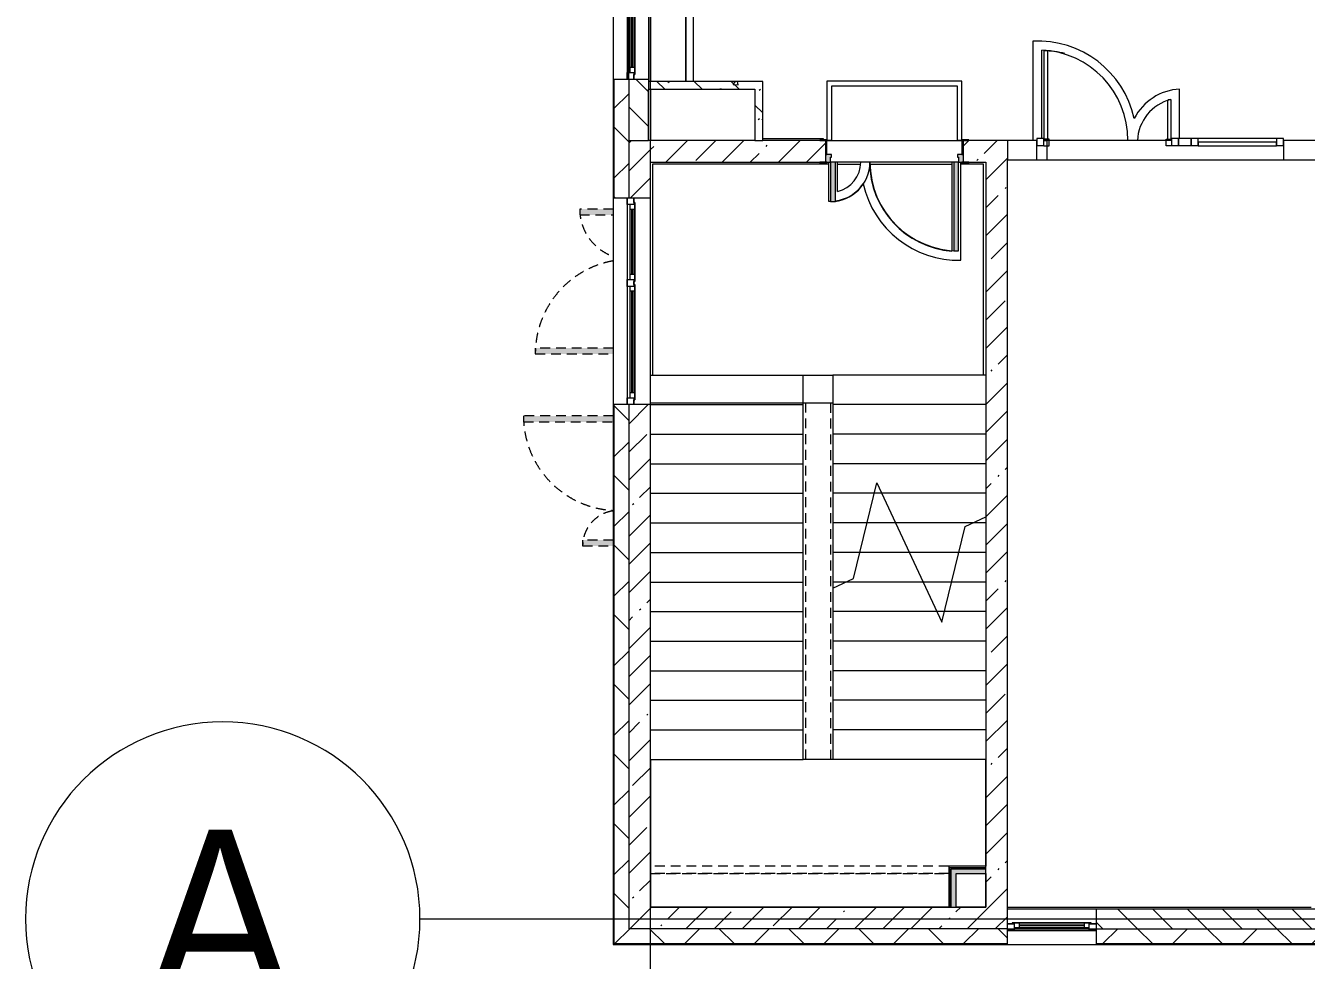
# Model space of a CAD drawing. Header units: millimetres. Extents: x 81566 to 292854, y -8553 to 29000.
# Drawn here: x 159616 to 172606, y -420 to 9067 of the extents above; entities that cross this region are included whole.
import ezdxf

# ---------------------------------------------------------------- set-up
doc = ezdxf.new("R2010")
doc.units = ezdxf.units.MM
doc.linetypes.add('200_ШТРИХ__ш1_п0_6_', pattern=[160, 100, -60])
doc.linetypes.add('Осевая', pattern=[3175, 635, -476.25, 1587.5, -476.25])
for name, color, linetype, lineweight, true_color in [('A-DETL-GENF-4', 7, 'Continuous', 5, 0xaaaaaa), ('A-DOOR-4', 7, 'Continuous', 5, 0xaaaaaa), ('A-DOOR-5', 7, 'Continuous', 5, 0xe2e2e2), ('A-DOOR-FRAM-4', 7, 'Continuous', 5, 0xe2e2e2), ('A-DOOR-FRAM-5', 7, 'Continuous', 5, 0xaaaaaa), ('A-FLOR-1', 7, 'Continuous', 5, 0xaaaaaa), ('I-WALL-2', 7, 'Continuous', 9, 0xe7e7e7), ('I-WALL-5', 7, 'Continuous', 5, 0x787878)]:
    doc.layers.add(name, color=color, linetype=linetype, lineweight=lineweight, true_color=true_color)
for name, color, linetype, lineweight in [('A-DETL-MBND-1', 7, '200_ШТРИХ__ш1_п0_6_', 9), ('A-GLAZ-3', 7, 'Continuous', 5), ('A-GLAZ-CURT-2', 7, 'Continuous', 5), ('A-GLAZ-CWMG-2', 7, 'Continuous', 5), ('A-WALL', 7, 'Continuous', 9), ('A-WALL-4', 7, 'Continuous', 5), ('I-WALL-4', 7, 'Continuous', 5), ('S-STRS-2', 7, 'Continuous', 5), ('S-STRS-MBND-1', 7, 'Continuous', 5), ('Оси', 7, 'Continuous', 9), ('Оси-1', 7, 'Continuous', 20), ('Оси-2', 7, 'Осевая', 9)]:
    doc.layers.add(name, color=color, linetype=linetype, lineweight=lineweight)
doc.styles.add('Arial_1', font='arial.ttf', dxfattribs={"width": 0.9, "height": 1750})
pattern_1 = [(45, (165843.6, 0), (-353.5534, 353.5534), []), (135, (165843.6, 0), (-353.5534, -353.5534), [])]
pattern_2 = [(135, (165843.58, 0), (-176.7767, -176.7767), [])]
pattern_3 = [(45, (165843.6, 0), (-285.123, 285.123), []), (45, (166128.7, 0), (-285.123, 285.123), [504.031, -100.806, 16.764, -84.042])]
pattern_4 = [(135, (165843.6, 0), (-377.17, -377.17), [533.4, -88.9, 17.78, -88.9]), (135, (165843.6, 376.94), (-377.17, -377.17), []), (50, (165843.6, 0), (637.645, -55.787), [66.675, -733.425]), (355, (165843.6, 0), (-123.35, 668.7), [53.34, -586.74]), (100.451, (165896.7, -4.65), (514.3, 612.91), [56.665, -623.315]), (46.184, (165843.6, 177.8), (948.78, -147.15), [100.01, -1100.14]), (96.636, (165922.65, 165.5), (830.91, 866), [85, -934.97]), (351.184, (165843.6, 177.8), (830.92, 865.99), [80.01, -880.11]), (21, (165932.5, 133.35), (530.65, -357.928), [66.675, -733.425]), (326, (165932.5, 133.35), (216.31, 644.66), [53.34, -586.74]), (71.451, (165976.7, 103.5), (746.96, 286.724), [56.665, -623.315]), (37.5, (165843.58, 0), (10.8105, 295.9426), [16.764, -562.864, 16.764, -578.866, -588.962]), (37.5, (165843.58, 0), (10.8105, 295.9426), [-1175.258, 16.764, -572.198]), (7.5, (165843.58, 0), (233.869, 350.632), [16.764, -322.834, 16.764, -549.529, -224.472]), (7.5, (165843.58, 0), (233.869, 350.632), [-905.89, 16.764, -207.708]), (327.5, (165645.34, 0), (474.568, -20.051), [16.764, -205.486, 16.764, -676.656, -920.115]), (327.5, (165645.34, 0), (474.568, -20.051), [-915.67, 16.764, -903.35]), (317.5, (165556.44, 0), (518.452, 88.993), [16.764, -272.16, 16.764, -443.738, -653.415]), (317.5, (165556.44, 0), (518.452, 88.993), [-749.427, 16.764, -636.65])]

# ---------------------------------------------------------------- blocks, each defined once
blk = doc.blocks.new('120_Окно_СКБ_1Ст - 120_Окно_СКБ_1Ст 900х2500_h_-22445987-2_2_3_птичка')
at = {"layer": 'A-GLAZ-3'}
for p, q in [((-450, -127), (-450, -57)), ((-450, -57), (-380, -57)), ((450, -57), (-450, -57)), ((-380, -127), (-450, -127)), ((-450, -127), (-400, -127)), ((-380, -127), (-400, -127)), ((-400, -127), (-400, -137)), ((-380, -57), (-380, -127)), ((380, -87), (-380, -87)), ((-380, -87), (-380, -127)), ((-330, -137), (-330, -87)), ((-330, -107), (330, -107)), ((330, -117), (-330, -117)), ((330, -137), (330, -87)), ((380, -127), (380, -57)), ((380, -57), (450, -57)), ((380, -127), (380, -87)), ((450, -127), (380, -127)), ((400, -127), (380, -127)), ((400, -127), (450, -127)), ((400, -137), (400, -127)), ((450, -57), (450, -127)), ((-400, -137), (400, -137)), ((400, -137), (-400, -137))]:
    blk.add_line(p, q, dxfattribs=at)
blk = doc.blocks.new('110_Дверь_СКБ_2Ст - Д-1 Лестничная клетка EIS60-24280000-2_2_3_птичка')
at = {"layer": 'A-DOOR-5'}
for points in [[(-638, 1010), (-638, 110), (-588, 110), (-588, 1010)], [(612, 510), (612, 110), (662, 110), (662, 510)], [(698, 30), (698, -110), (712, -110), (712, 30)]]:
    blk.add_hatch(color=256, dxfattribs=at).paths.add_polyline_path(points)
h = blk.add_hatch(color=256, dxfattribs=at)
h.paths.add_polyline_path([(-660, 110), (-688, 110), (-688, 30), (-628, 30), (-628, 60), (-638, 60), (-638, 110)])
h.paths.add_polyline_path([(712, 110), (662, 110), (662, 60), (652, 60), (652, 30), (712, 30), (712, 110)])
at = {"layer": 'A-DOOR-FRAM-4'}
for points in [[(-742, 118), (-742, 110), (-672, 110), (-672, 118), (-712, 118)], [(-672, 30), (-688, 30), (-688, -110), (-672, -110), (-672, -98)], [(768, 118), (698, 115), (698, 110), (768, 110)], [(-712, -110), (-742, -115), (-740, -118), (-672, -114), (-672, -110), (-688, -110)], [(768, -110), (698, -114), (698, -118), (768, -118)]]:
    blk.add_hatch(color=256, dxfattribs=at).paths.add_polyline_path(points)
at = {"layer": 'A-DOOR-4'}
for p, q in [((-638, 1010), (-638, 110)), ((-588, 1010), (-638, 1010)), ((-588, 110), (-588, 1010)), ((662, 510), (612, 510)), ((612, 510), (612, 110)), ((662, 110), (662, 510)), ((-638, 110), (-588, 110)), ((612, 110), (662, 110))]:
    blk.add_line(p, q, dxfattribs=at)
for centre, radius, start, end in [((-638, 110), 900, 0, 90), ((662, 110), 400, 90, 180)]:
    blk.add_arc(centre, radius, start, end, dxfattribs=at)
at = {"layer": 'A-DOOR-FRAM-5'}
for p, q in [((-672, 118), (-742, 118)), ((-742, 118), (-742, 110)), ((-742, 110), (-672, 110)), ((-638, 110), (-688, 110)), ((-688, 110), (-688, 30)), ((-688, 30), (-628, 30)), ((-672, 30), (-688, 30)), ((-688, 30), (-688, -110)), ((-672, 110), (-672, 118)), ((-672, -110), (-672, 30)), ((-638, 60), (-638, 110)), ((-628, 60), (-638, 60)), ((-628, 30), (-628, 60)), ((662, 60), (652, 60)), ((652, 60), (652, 30)), ((652, 30), (712, 30)), ((662, 110), (662, 60)), ((712, 110), (662, 110)), ((768, 118), (698, 118)), ((698, 118), (698, 110)), ((698, 110), (768, 110)), ((712, 30), (698, 30)), ((698, 30), (698, -110)), ((712, 30), (712, 110)), ((712, -110), (712, 30)), ((768, 110), (768, 118)), ((-672, -110), (-742, -110)), ((-742, -110), (-742, -118)), ((-742, -118), (-672, -118)), ((-688, -110), (-672, -110)), ((-672, -118), (-672, -110)), ((698, -110), (712, -110)), ((768, -110), (698, -110)), ((698, -110), (698, -118)), ((698, -118), (768, -118)), ((768, -118), (768, -110))]:
    blk.add_line(p, q, dxfattribs=at)
blk = doc.blocks.new('120_Окно_СКБ_2Ст - 120_Окно_СКБ_2Ст 2100х2500 _мал створка справа_-22445857-2_2_3_птичка')
at = {"layer": 'A-GLAZ-3'}
for p, q in [((-1050, -127), (-1050, -57)), ((-1050, -57), (-980, -57)), ((1050, -57), (-1050, -57)), ((-980, -127), (-1050, -127)), ((-1050, -127), (-1000, -127)), ((-980, -127), (-1000, -127)), ((-1000, -127), (-1000, -137)), ((-980, -57), (-980, -127)), ((150, -87), (-980, -87)), ((-980, -87), (-980, -127)), ((-930, -137), (-930, -87)), ((-930, -107), (100, -107)), ((100, -117), (-930, -117)), ((100, -137), (100, -87)), ((150, -127), (150, -57)), ((150, -57), (220, -57)), ((150, -127), (150, -87)), ((220, -127), (150, -127)), ((170, -127), (150, -127)), ((170, -127), (200, -127)), ((170, -137), (170, -127)), ((220, -127), (200, -127)), ((200, -127), (200, -137)), ((220, -57), (220, -127)), ((980, -87), (220, -87)), ((220, -87), (220, -127)), ((270, -137), (270, -87)), ((270, -107), (930, -107)), ((930, -117), (270, -117)), ((930, -137), (930, -87)), ((980, -127), (980, -57)), ((980, -57), (1050, -57)), ((980, -127), (980, -87)), ((1050, -127), (980, -127)), ((1000, -127), (980, -127)), ((1000, -127), (1050, -127)), ((1000, -137), (1000, -127)), ((1050, -57), (1050, -127)), ((-1000, -137), (170, -137)), ((170, -137), (-1000, -137)), ((200, -137), (1000, -137)), ((1000, -137), (200, -137))]:
    blk.add_line(p, q, dxfattribs=at)
blk = doc.blocks.new('120_Окно_СКБ_2Ст - 120_Окно_СКБ_2Ст 2100х2400 _мал створка справа_-22446225-2_2_3_птичка')
at = {"layer": 'A-GLAZ-3'}
for p, q in [((-1050, -127), (-1050, -57)), ((-1050, -57), (-980, -57)), ((1050, -57), (-1050, -57)), ((-980, -127), (-1050, -127)), ((-1050, -127), (-1000, -127)), ((-980, -127), (-1000, -127)), ((-1000, -127), (-1000, -137)), ((-980, -57), (-980, -127)), ((150, -87), (-980, -87)), ((-980, -87), (-980, -127)), ((-930, -137), (-930, -87)), ((-930, -107), (100, -107)), ((100, -117), (-930, -117)), ((100, -137), (100, -87)), ((150, -127), (150, -57)), ((150, -57), (220, -57)), ((150, -127), (150, -87)), ((220, -127), (150, -127)), ((170, -127), (150, -127)), ((170, -127), (200, -127)), ((170, -137), (170, -127)), ((220, -127), (200, -127)), ((200, -127), (200, -137)), ((220, -57), (220, -127)), ((980, -87), (220, -87)), ((220, -87), (220, -127)), ((270, -137), (270, -87)), ((270, -107), (930, -107)), ((930, -117), (270, -117)), ((930, -137), (930, -87)), ((980, -127), (980, -57)), ((980, -57), (1050, -57)), ((980, -127), (980, -87)), ((1050, -127), (980, -127)), ((1000, -127), (980, -127)), ((1000, -127), (1050, -127)), ((1000, -137), (1000, -127)), ((1050, -57), (1050, -127)), ((-1000, -137), (170, -137)), ((170, -137), (-1000, -137)), ((200, -137), (1000, -137)), ((1000, -137), (200, -137))]:
    blk.add_line(p, q, dxfattribs=at)
blk = doc.blocks.new('110_Дверь_СКБ_2Ст_Наружная - ДН-1_л__ Двухстворчатая 1350 х3200 _ЛК_ в свету с верхним остеклением 2-22796854-2_2_3_птичка')
at = {"layer": 'A-DETL-MBND-1'}
for points in [[(-716, 79), (-656, 79), (-656, 869), (-716, 869)], [(695, 79), (755, 79), (755, 419), (695, 419), (695, 338)]]:
    blk.add_hatch(color=256, dxfattribs=at).paths.add_polyline_path(points)
for p, q in [((-716, 869), (-716, 79)), ((-656, 869), (-716, 869)), ((-656, 79), (-656, 869)), ((755, 419), (695, 419)), ((695, 419), (695, 79)), ((755, 79), (755, 419))]:
    blk.add_line(p, q, dxfattribs=at)
for centre, radius, start, end in [((-716, -91), 960, 10.263, 90), ((755, -91), 510, 90, 160.4016)]:
    blk.add_arc(centre, radius, start, end, dxfattribs=at)
blk = doc.blocks.new('110_Дверь_СКБ_2Ст_Наружная - ДН-3_л__ Двухстворчатая 1200 х3200 из подвала EI30-23666533-2_2_3_птичка')
at = {"layer": 'A-DETL-MBND-1'}
for points in [[(619, 79), (680, 79), (680, 989), (619, 989)], [(-640, 79), (-580, 79), (-580, 389), (-640, 389)]]:
    blk.add_hatch(color=256, dxfattribs=at).paths.add_polyline_path(points)
for p, q in [((680, 989), (619, 989)), ((619, 989), (619, 79)), ((680, 79), (680, 989)), ((-640, 389), (-640, 79)), ((-580, 389), (-640, 389)), ((-580, 79), (-580, 389))]:
    blk.add_line(p, q, dxfattribs=at)
for centre, radius, start, end in [((680, 29), 960, 90, 176.9815), ((-640, 29), 360, 8.166, 90)]:
    blk.add_arc(centre, radius, start, end, dxfattribs=at)
blk = doc.blocks.new('Прямоугольный импост - 50 x 70 мм-31700031-2_2_3_птичка')
at = {"layer": 'A-GLAZ-CWMG-2'}
for p, q in [((-70, 35), (0, 35)), ((-70, -35), (-70, 35)), ((0, 35), (0, -35)), ((0, -35), (-70, -35))]:
    blk.add_line(p, q, dxfattribs=at)
blk = doc.blocks.new('Дверь_Витражная_остекление_ - ДВН_ДАО_Главный вход_1200 в свету-31742133-2_2_3_птичка')
at = {"layer": 'A-DETL-GENF-4'}
for p, q in [((-607, 925), (-647, 925)), ((-647, 925), (-647, 35)), ((-607, 30), (-607, 925)), ((607, 421), (607, 30)), ((640, 430), (633, 430)), ((-647, 30), (-607, 30)), ((-592, 30), (-647, 30)), ((-592, -40), (-592, 30)), ((592, -40), (592, 30)), ((592, 30), (640, 30)), ((607, 30), (640, 30)), ((-647, -40), (-592, -40)), ((647, -40), (592, -40))]:
    blk.add_line(p, q, dxfattribs=at)
at = {"layer": 'A-DOOR-4'}
blk.add_line((-647, 925), (-647, 35), dxfattribs=at)
for centre, radius, start, end in [((-647, 30), 895, 76.1866, 90), ((647, 30), 400, 91.06, 94.8979)]:
    blk.add_arc(centre, radius, start, end, dxfattribs=at)
blk = doc.blocks.new('Системная панель - Стемалит - 40мм-32257327-2_2_3_птичка')
at = {"layer": 'A-GLAZ-CURT-2'}
for p, q in [((65, 35), (-65, 35)), ((-65, 35), (-65, -35)), ((65, -35), (65, 35)), ((-65, -35), (65, -35))]:
    blk.add_line(p, q, dxfattribs=at)
blk = doc.blocks.new('Прямоугольный импост - 50 x 70 мм-31687886-2_2_3_птичка')
at = {"layer": 'A-GLAZ-CWMG-2'}
for p, q in [((-35, 35), (35, 35)), ((-35, -35), (-35, 35)), ((35, 35), (35, -35)), ((35, -35), (-35, -35))]:
    blk.add_line(p, q, dxfattribs=at)
blk = doc.blocks.new('Прямоугольный импост - 50 x 70 мм-31701779-2_2_3_птичка')
at = {"layer": 'A-GLAZ-CWMG-2'}
for p, q in [((0, 35), (-70, 35)), ((-70, 35), (-70, -35)), ((0, -35), (0, 35)), ((-70, -35), (0, -35))]:
    blk.add_line(p, q, dxfattribs=at)
blk = doc.blocks.new('Системная панель - Стекло - 40мм-32257331-2_2_3_птичка')
at = {"layer": 'A-GLAZ-CURT-2'}
for p, q in [((397.5, 0), (-397.5, 0)), ((-397.5, 0), (-397.5, -40)), ((397.5, -40), (397.5, 0)), ((-397.5, -40), (397.5, -40))]:
    blk.add_line(p, q, dxfattribs=at)
blk = doc.blocks.new('Прямоугольный импост - 50 x 70 мм-31702100-2_2_3_птичка')
at = {"layer": 'A-GLAZ-CWMG-2'}
for p, q in [((-35, 35), (35, 35)), ((-35, -35), (-35, 35)), ((35, 35), (35, -35)), ((35, -35), (-35, -35))]:
    blk.add_line(p, q, dxfattribs=at)
blk = doc.blocks.new('Прямоугольный импост - 50 x 70 мм-31720914-2_2_3_птичка')
at = {"layer": 'A-GLAZ-CWMG-2'}
blk.add_line((6460, 7920), (5665, 7920), dxfattribs=at)
blk = doc.blocks.new('Зашивка приборов отопления15 - Зашивка приборов отопления-33281080-2_2_3_птичка')
at = {"layer": 'A-DETL-MBND-1'}
for p, q in [((3135, 535), (110, 535)), ((3135, 460), (110, 460)), ((110, 460), (3135, 460))]:
    blk.add_line(p, q, dxfattribs=at)
blk = doc.blocks.new('Зашивка приборов отопления42 - Зашивка приборов отопления-33374801-2_2_3_птичка')
at = {"layer": 'A-WALL-4'}
for p, q in [((37472, 23439), (35372, 23439)), ((37472, 23079), (37472, 23439)), ((35372, 23079), (37472, 23079)), ((37472, 23079), (35372, 23079)), ((35372, 23004), (37472, 23004)), ((37472, 23004), (37472, 23079))]:
    blk.add_line(p, q, dxfattribs=at)
blk = doc.blocks.new('Ось сетки - D8-29747960-2_2_3_птичка')
at = {"layer": 'Оси-1'}
for start, end in [(360, 180), (180, 360)]:
    blk.add_arc((0, 0), 4, start, end, dxfattribs=at)

msp = doc.modelspace()

# ---------------------------------------------------------------- hatches: boundary and pattern name
at = {"layer": 'A-WALL-4'}
h = msp.add_hatch(dxfattribs=at)
h.set_pattern_fill('FP_101', color=256, style=0, pattern_type=2)
h.set_pattern_definition(pattern_1)
h.paths.add_polyline_path([(165733.6, -100), (165733.6, 5220), (165583.6, 5220), (165583.6, -100)])
h.paths.add_polyline_path([(165733.6, 7320), (165733.6, 8520), (165583.6, 8520), (165583.6, 7320), (165715.6, 7320)])
h.paths.add_polyline_path([(165733.6, 10620), (165733.6, 11520), (165583.6, 11520), (165583.6, 10620), (165715.6, 10620)])
h.paths.add_polyline_path([(165733.6, 13120), (165733.6, 15350), (165583.6, 15350), (165583.6, 13120), (165712.1, 13120)])
h = msp.add_hatch(dxfattribs=at)
h.set_pattern_fill('FP_100', color=256, style=0, pattern_type=2)
h.set_pattern_definition(pattern_2)
h.paths.add_polyline_path([(165772.3, 7900), (165933.6, 7900), (165933.6, 8520), (165733.6, 8520), (165733.6, 7900)])
h.paths.add_polyline_path([(165733.6, 10620), (165933.6, 10620), (165933.6, 10900), (165733.6, 10900)])
h.paths.add_polyline_path([(165933.6, 11400), (165927.8, 11520), (165733.6, 11520), (165733.6, 11400), (165790.7, 11400)])
h.paths.add_polyline_path([(165933.6, 13120), (165933.6, 14700), (165733.6, 14700), (165733.6, 13120), (165846.1, 13120)])
h = msp.add_hatch(dxfattribs=at)
h.set_pattern_fill('FP_100', color=256, style=0, pattern_type=2)
h.set_pattern_definition(pattern_2)
h.paths.add_polyline_path([(178003.6, -100), (178003.6, 100), (177503.6, 100), (177503.6, -100)])
h.paths.add_polyline_path([(170473.6, -100), (174403.6, -100), (174403.6, 100), (170473.6, 100), (170473.6, -49.6)])
h = msp.add_hatch(dxfattribs=at)
h.set_pattern_fill('FP_101', color=256, style=0, pattern_type=2)
h.set_pattern_definition(pattern_1)
h.paths.add_polyline_path([(241431.6, -250), (241543.6, -250), (241543.6, -100), (237403.6, -100), (237403.6, -250), (241323.6, -250)])
h.paths.add_polyline_path([(236503.6, -250), (236503.6, -100), (232903.6, -100), (232903.6, -250), (235506.5, -250)])
h.paths.add_polyline_path([(227302.5, -250), (227903.6, -250), (227903.6, -100), (226753.6, -100), (226753.6, -250)])
h.paths.add_polyline_path([(224653.6, -250), (224653.6, -100), (223903.6, -100), (223903.6, -250), (224567.8, -250)])
h.paths.add_polyline_path([(231003.6, -250), (232003.6, -250), (232003.6, -100), (231003.6, -100), (231003.6, -236)])
h.paths.add_polyline_path([(223003.6, -250), (223003.6, -100), (222253.6, -100), (222253.6, -250), (222744.7, -250)])
h.paths.add_polyline_path([(214653.6, -250), (214653.6, -100), (213253.6, -100), (213253.6, -250), (214540.7, -250)])
h.paths.add_polyline_path([(217753.6, -250), (219153.6, -250), (219153.6, -100), (217753.6, -100), (217753.6, -208.4)])
h.paths.add_polyline_path([(211153.6, -250), (211153.6, -100), (210779.9, -100), (210779.9, -250)])
h.paths.add_polyline_path([(209879.9, -250), (209879.9, -100), (208503.6, -100), (208503.6, -250), (209071.3, -250)])
h.paths.add_polyline_path([(205403.6, -250), (205403.6, -100), (203833.6, -100), (203833.6, -250), (204513.5, -250)])
h.paths.add_polyline_path([(201733.6, -250), (201733.6, -100), (200613.6, -100), (200613.6, -250), (201323.1, -250)])
h.paths.add_polyline_path([(199713.6, -250), (199713.6, -100), (198853.6, -100), (198853.6, -250), (199044.2, -250)])
h.paths.add_polyline_path([(196753.6, -250), (196753.6, -100), (195053.3, -100), (195053.3, -250), (196309.5, -250)])
h.paths.add_polyline_path([(187453.6, -250), (188553.6, -250), (188553.6, -100), (187453.6, -100), (187453.6, -145.3)])
h.paths.add_polyline_path([(192253.3, -250), (192253.3, -100), (190653.6, -100), (190653.6, -250), (192207.5, -250)])
h.paths.add_polyline_path([(182180.4, -250), (183103.6, -250), (183103.6, -100), (181953.6, -100), (181953.6, -250)])
h.paths.add_polyline_path([(184003.6, -250), (184653.6, -250), (184653.6, -100), (184003.6, -100), (184003.6, -138.1)])
h.paths.add_polyline_path([(165733.6, -250), (169573.6, -250), (169573.6, -100), (165583.6, -100), (165583.6, -250)])
h.paths.add_polyline_path([(170473.6, -250), (174403.6, -250), (174403.6, -100), (170473.6, -100), (170473.6, -109.9)])
h.paths.add_polyline_path([(178853.6, -250), (178853.6, -100), (177503.6, -100), (177503.6, -250), (178078.4, -250)])
at = {"layer": 'I-WALL-2'}
for points in [[(169053.6, 460), (169353.6, 460), (169352.8, 510), (169003.6, 510), (169003.6, 460)], [(169053.6, 120), (169053.6, 460), (169003.6, 458.7), (169003.6, 120)]]:
    msp.add_hatch(color=256, dxfattribs=at).paths.add_polyline_path(points)
at = {"layer": 'I-WALL-4'}
h = msp.add_hatch(dxfattribs=at)
h.set_pattern_fill('FP_97', color=256, style=0, pattern_type=2)
h.set_pattern_definition(pattern_3)
h.paths.add_polyline_path([(165953.6, 120), (165953.6, 5220), (165733.6, 5220), (165733.6, -100)])
h.paths.add_polyline_path([(165953.6, -100), (165953.6, 120), (165733.6, -100)])
h.paths.add_polyline_path([(165933.6, 7320), (165953.6, 7320), (165953.6, 7900), (165733.6, 7900), (165733.6, 7320), (165785.6, 7320)])
h = msp.add_hatch(dxfattribs=at)
h.set_pattern_fill('FP_97', color=256, style=0, pattern_type=2)
h.set_pattern_definition(pattern_3)
h.paths.add_polyline_path([(167728.6, 7680), (167728.6, 7900), (165953.6, 7900), (165953.6, 7680), (167673.6, 7680)])
h.paths.add_polyline_path([(169128.6, 7680), (169353.6, 7680), (169353.6, 7900), (169128.6, 7895.8), (169128.6, 7680.2)])
h = msp.add_hatch(dxfattribs=at)
h.set_pattern_fill('FP_97', color=256, style=0, pattern_type=2)
h.set_pattern_definition(pattern_3)
h.paths.add_polyline_path([(169573.6, -100), (169573.6, 7900), (169353.6, 7897.2), (169354.3, -100), (169418.6, -100)])
h = msp.add_hatch(dxfattribs=at)
h.set_pattern_fill('FP_99', color=256, style=0, pattern_type=2)
h.set_pattern_definition([(135, (165843.6, 0), (-353.553, -353.553), [])])
h.paths.add_polyline_path([(180843.5, 7700), (182503.6, 7700), (182503.6, 7900), (180843.5, 7900), (180843.5, 7817.2)])
h.paths.add_polyline_path([(172609, 7700), (173503.6, 7700), (173503.6, 7900), (172373.6, 7900), (172373.6, 7700), (172473.6, 7700)])
h.paths.add_polyline_path([(174303.6, 7700), (178003.6, 7700), (178003.6, 7900), (177303.6, 7900), (177303.6, 7830), (176503.6, 7830), (176503.6, 7900), (174103.6, 7900), (174103.6, 7700), (174251.5, 7700)])
h.paths.add_polyline_path([(179403.5, 7700), (179403.5, 7900), (178603.6, 7900), (178603.6, 7700), (178989.9, 7700)])
h.paths.add_polyline_path([(169873.6, 7700), (169873.6, 7900), (169573.6, 7900), (169573.6, 7700)])
h = msp.add_hatch(dxfattribs=at)
h.set_pattern_fill('FP_97', color=256, style=0, pattern_type=2)
h.set_pattern_definition(pattern_3)
h.paths.add_polyline_path([(168051.2, -100), (169353.6, -100), (169353.6, 120), (165953.6, 120), (165953.6, -100), (167503.6, -100)])
at = {"layer": 'I-WALL-5'}
h = msp.add_hatch(dxfattribs=at)
h.set_pattern_fill('FP_105', color=256, style=0, pattern_type=2)
h.set_pattern_definition(pattern_4)
h.paths.add_polyline_path([(166228.1, 8420), (167093.6, 8420), (167093.6, 8500), (165933.6, 8500), (165933.6, 8420), (165953.6, 8420)])
h = msp.add_hatch(dxfattribs=at)
h.set_pattern_fill('FP_105', color=256, style=0, pattern_type=2)
h.set_pattern_definition(pattern_4)
h.paths.add_polyline_path([(167093.6, 7900), (167093.6, 8420), (167013.6, 8420), (167013.6, 7900)])

# ---------------------------------------------------------------- linework, layer by layer
at = {"layer": 'A-DETL-MBND-1'}
for p, q in [((167528.6, 1620), (167528.6, 5237.9)), ((167778.6, 5237.9), (167778.6, 1620))]:
    msp.add_line(p, q, dxfattribs=at)
at = {"layer": 'A-FLOR-1'}
for p, q in [((169831.7, 8907.6), (169831.7, 7900)), ((169921.7, 7920), (169921.7, 8818.2)), ((167743.2, 8503.9), (167743.2, 7908)), ((169113.1, 8503.9), (167743.2, 8503.9)), ((167793.2, 7903.9), (167793.2, 8453.9)), ((167793.2, 8453.9), (169063.1, 8453.9)), ((169063.1, 8453.9), (169063.1, 7903.9)), ((169113.1, 7903.9), (169113.1, 8503.9)), ((171230.6, 8317.2), (171230.6, 7903)), ((171320.6, 7920), (171320.6, 8421.4)), ((167093.6, 7920), (167703.6, 7920)), ((167703.6, 7920), (167703.6, 7908)), ((167743.6, 7903.9), (167793.2, 7903.9)), ((169063.1, 7903.9), (169113.1, 7903.9)), ((171238.6, 7900), (169973.6, 7900)), ((169973.6, 7900), (169973.6, 7700)), ((171230.6, 7903), (171238.6, 7903)), ((167703.6, 7672), (167703.6, 7659)), ((167760.4, 7680), (167760.4, 7285.7)), ((167850.4, 7680.2), (167778.6, 7680.2)), ((167850.4, 7383), (167850.4, 7680.2)), ((168176.6, 7680.2), (168086.6, 7680.2)), ((169078.6, 7680.2), (169011.6, 7680.2)), ((169011.6, 7680.2), (169011.6, 6777.9)), ((169101.6, 6685.4), (169101.6, 7680)), ((169153.6, 7659), (169153.6, 7672)), ((167760.4, 7659), (165973.6, 7659)), ((165973.6, 7659), (165973.6, 5520)), ((167850.4, 7659), (168084.5, 7659)), ((168177.8, 7659), (169011.6, 7659)), ((169332.6, 7659), (169101.6, 7659)), ((169332.6, 5520), (169332.6, 7659)), ((165973.6, 5520), (167803.6, 5520)), ((165953.6, 5237.9), (167803.6, 5237.9))]:
    msp.add_line(p, q, dxfattribs=at)
for centre, radius, start, end in [((169884.2, 7909), 1000, 12.44956, 93.01125), ((169884.2, 7909), 910, 359.43333, 87.64026), ((171345.6, 7878), 544, 92.63401, 153.04618), ((171345.6, 7878), 454, 104.67311, 177.22246), ((167781.6, 7680.2), 305, 283.0427, 0), ((169081.6, 7680.2), 905, 180, 265.56313), ((167781.6, 7680.2), 395, 276.84991, 326.45952), ((169081.6, 7680.2), 995, 192.67054, 271.1511), ((167781.6, 7680.2), 395, 266.92799, 269.56999)]:
    msp.add_arc(centre, radius, start, end, dxfattribs=at)
at = {"layer": 'A-WALL'}
for p, q in [((165580.6, 8520), (165580.6, 7320)), ((165583.6, 8520), (165583.6, 7320)), ((165733.6, 8520), (165733.6, 7320)), ((165933.6, 8500), (165933.6, 8420)), ((165733.6, 7900), (165933.6, 7900)), ((167013.6, 7900), (167093.6, 7900)), ((169573.6, 7900), (169573.6, 7700)), ((165580.6, 5220), (165580.6, -253)), ((165583.6, 5220), (165583.6, -250)), ((165733.6, 5220), (165733.6, -100)), ((168991.1, 522.5), (169353.6, 522.5)), ((168991.1, 120), (168991.1, 522.5)), ((169353.6, 460), (169353.6, 535)), ((169003.6, 510), (169353.6, 510)), ((169003.6, 120), (169003.6, 510)), ((168978.6, 120), (169053.6, 120)), ((170473.6, -100), (174403.6, -100)), ((165580.6, -253), (169573.6, -253)), ((165583.6, -250), (169573.6, -250)), ((170473.6, -250), (174403.6, -250)), ((170473.6, -253), (174403.6, -253))]:
    msp.add_line(p, q, dxfattribs=at)
at = {"layer": 'A-WALL-4'}
for p, q in [((165575.6, 15358), (165575.6, -258)), ((165933.6, 10900), (165933.6, 8500)), ((165933.6, 8520), (165575.6, 8520)), ((165933.6, 7900), (165933.6, 8420)), ((165575.6, 7320), (165733.6, 7320)), ((165733.6, 5220), (165575.6, 5220)), ((178003.6, 100), (169573.6, 100)), ((170473.6, 100), (170473.6, -258)), ((169573.6, -100), (165733.6, -100)), ((169573.6, -258), (169573.6, -100)), ((165575.6, -258), (184003.5, -258))]:
    msp.add_line(p, q, dxfattribs=at)
at = {"layer": 'I-WALL-4'}
for p, q in [((165733.6, 8520), (165733.6, 10620)), ((165953.6, 10620), (165953.6, 8500)), ((167093.6, 8500), (165933.6, 8500)), ((167093.6, 7900), (167093.6, 8500)), ((165933.6, 8420), (167013.6, 8420)), ((165953.6, 8420), (165953.6, 7900)), ((167013.6, 8420), (167013.6, 7900)), ((167013.6, 7900), (165933.6, 7900)), ((167673.6, 7900), (167093.6, 7900)), ((167743.6, 7900), (169113.6, 7900)), ((169873.6, 7900), (169183.6, 7900)), ((169873.6, 7700), (169873.6, 7900)), ((169943.6, 7900), (169973.6, 7900)), ((173503.6, 7900), (172373.6, 7900)), ((172373.6, 7900), (172373.6, 7700)), ((165953.6, 120), (165953.6, 7680)), ((165953.6, 7680), (167673.6, 7680)), ((168086.6, 7680), (167850.4, 7680)), ((169011.6, 7680), (168176.3, 7680)), ((169183.6, 7680), (169353.6, 7680)), ((169353.6, 7680), (169353.6, 535)), ((173503.6, 7700), (169573.6, 7700)), ((169573.6, -100), (169573.6, 7700)), ((165733.6, 7320), (165953.6, 7320)), ((165953.6, 5220), (165733.6, 5220)), ((169353.6, 535), (168978.6, 535)), ((168978.6, 535), (168978.6, 120)), ((169053.6, 460), (169353.6, 460)), ((169053.6, 120), (169053.6, 460)), ((169353.6, 460), (169353.6, 120)), ((168978.6, 120), (165953.6, 120)), ((169353.6, 120), (169053.6, 120)), ((169573.6, 120), (172653.6, 120)), ((169573.6, -100), (170473.6, -100))]:
    msp.add_line(p, q, dxfattribs=at)
at = {"layer": 'S-STRS-2'}
for p, q in [((165953.6, 5520), (167503.6, 5520)), ((169353.6, 5520), (167803.6, 5520)), ((167803.6, 5520), (167803.6, 5220)), ((169353.6, 5520), (167803.6, 5520)), ((165953.6, 5220), (167503.6, 5220)), ((165953.6, 5220), (167503.6, 5220)), ((167503.6, 5220), (167503.6, 5237.9)), ((167503.6, 4920), (167503.6, 5220)), ((167803.6, 5220), (167803.6, 4920)), ((169353.6, 5220), (167803.6, 5220)), ((169353.6, 5220), (167803.6, 5220)), ((165953.6, 4920), (167503.6, 4920)), ((165953.6, 4920), (167503.6, 4920)), ((167503.6, 4620), (167503.6, 4920)), ((167803.6, 4920), (167803.6, 4620)), ((169353.6, 4920), (167803.6, 4920)), ((169353.6, 4920), (167803.6, 4920)), ((165953.6, 4620), (167503.6, 4620)), ((165953.6, 4620), (167503.6, 4620)), ((167503.6, 4320), (167503.6, 4620)), ((167803.6, 4620), (167803.6, 4320)), ((169353.6, 4620), (167803.6, 4620)), ((169353.6, 4620), (167803.6, 4620)), ((165953.6, 4320), (167503.6, 4320)), ((165953.6, 4320), (167503.6, 4320)), ((167503.6, 4020), (167503.6, 4320)), ((167803.6, 4320), (167803.6, 4020)), ((168222.2, 4320), (167803.6, 4320)), ((168222.2, 4320), (167803.6, 4320)), ((168298.8, 4320), (168222.2, 4320)), ((168298.8, 4320), (168222.2, 4320)), ((169353.6, 4320), (168298.8, 4320)), ((169353.6, 4320), (168298.8, 4320)), ((165953.6, 4020), (167503.6, 4020)), ((165953.6, 4020), (167503.6, 4020)), ((167503.6, 3720), (167503.6, 4020)), ((167803.6, 4020), (167803.6, 3720)), ((168149.2, 4020), (167803.6, 4020)), ((168149.2, 4020), (167803.6, 4020)), ((168438.7, 4020), (168149.2, 4020)), ((168438.7, 4020), (168149.2, 4020)), ((169221.9, 4020), (168438.7, 4020)), ((169221.9, 4020), (168438.7, 4020)), ((169353.6, 4020), (169221.9, 4020)), ((169353.6, 4020), (169221.9, 4020)), ((165953.6, 3720), (167503.6, 3720)), ((165953.6, 3720), (167503.6, 3720)), ((167503.6, 3420), (167503.6, 3720)), ((167803.6, 3720), (167803.6, 3420)), ((168076.3, 3720), (167803.6, 3720)), ((168076.3, 3720), (167803.6, 3720)), ((168578.6, 3720), (168076.3, 3720)), ((168578.6, 3720), (168076.3, 3720)), ((169080.8, 3720), (168578.6, 3720)), ((169080.8, 3720), (168578.6, 3720)), ((169353.6, 3720), (169080.8, 3720)), ((169353.6, 3720), (169080.8, 3720)), ((165953.6, 3420), (167503.6, 3420)), ((165953.6, 3420), (167503.6, 3420)), ((167503.6, 3120), (167503.6, 3420)), ((167803.6, 3420), (167803.6, 3358.6)), ((167935.2, 3420), (167803.6, 3420)), ((167935.2, 3420), (167803.6, 3420)), ((168718.5, 3420), (167935.2, 3420)), ((168718.5, 3420), (167935.2, 3420)), ((169007.9, 3420), (168718.5, 3420)), ((169007.9, 3420), (168718.5, 3420)), ((169353.6, 3420), (169007.9, 3420)), ((169353.6, 3420), (169007.9, 3420)), ((167803.6, 3358.6), (167803.6, 3120)), ((165953.6, 3120), (167503.6, 3120)), ((165953.6, 3120), (167503.6, 3120)), ((167503.6, 2820), (167503.6, 3120)), ((167803.6, 3120), (167803.6, 2820)), ((168858.4, 3120), (167803.6, 3120)), ((168858.4, 3120), (167803.6, 3120)), ((168935, 3120), (168858.4, 3120)), ((168935, 3120), (168858.4, 3120)), ((169353.6, 3120), (168935, 3120)), ((169353.6, 3120), (168935, 3120)), ((165953.6, 2820), (167503.6, 2820)), ((165953.6, 2820), (167503.6, 2820)), ((167503.6, 2520), (167503.6, 2820)), ((167803.6, 2820), (167803.6, 2520)), ((169353.6, 2820), (167803.6, 2820)), ((169353.6, 2820), (167803.6, 2820)), ((165953.6, 2520), (167503.6, 2520)), ((165953.6, 2520), (167503.6, 2520)), ((167503.6, 2220), (167503.6, 2520)), ((167803.6, 2520), (167803.6, 2220)), ((169353.6, 2520), (167803.6, 2520)), ((169353.6, 2520), (167803.6, 2520)), ((165953.6, 2220), (167503.6, 2220)), ((165953.6, 2220), (167503.6, 2220)), ((167503.6, 1920), (167503.6, 2220)), ((167803.6, 2220), (167803.6, 1920)), ((169353.6, 2220), (167803.6, 2220)), ((169353.6, 2220), (167803.6, 2220)), ((165953.6, 1920), (167503.6, 1920)), ((165953.6, 1920), (167503.6, 1920)), ((167503.6, 1620), (167503.6, 1920)), ((167803.6, 1920), (167803.6, 1620)), ((169353.6, 1920), (167803.6, 1920)), ((169353.6, 1920), (167803.6, 1920)), ((165953.6, 1620), (167503.6, 1620)), ((165953.6, 1620), (167503.6, 1620)), ((167803.6, 1620), (167503.6, 1620)), ((169353.6, 1620), (167803.6, 1620)), ((169353.6, 1620), (167803.6, 1620))]:
    msp.add_line(p, q, dxfattribs=at)
at = {"layer": 'S-STRS-MBND-1'}
for p, q in [((165953.6, 5520), (167503.6, 5520)), ((165953.6, 1620), (165953.6, 5520)), ((167503.6, 1620), (167503.6, 5520)), ((165953.6, 5220), (167503.6, 5220)), ((165953.6, 5220), (167503.6, 5220)), ((165953.6, 4920), (167503.6, 4920)), ((165953.6, 4920), (167503.6, 4920)), ((165953.6, 4620), (167503.6, 4620)), ((165953.6, 4620), (167503.6, 4620)), ((168012.1, 3455.9), (168248.4, 4428.1)), ((168248.4, 4428.1), (168908.8, 3011.9)), ((165953.6, 4320), (167503.6, 4320)), ((165953.6, 4320), (167503.6, 4320)), ((168298.8, 4320), (168222.2, 4320)), ((168298.8, 4320), (168222.2, 4320)), ((169145, 3984.1), (169353.6, 4081.4)), ((165953.6, 4020), (167503.6, 4020)), ((165953.6, 4020), (167503.6, 4020)), ((168438.7, 4020), (168149.2, 4020)), ((168438.7, 4020), (168149.2, 4020)), ((168908.8, 3011.9), (169145, 3984.1)), ((169353.6, 4020), (169221.9, 4020)), ((169353.6, 4020), (169221.9, 4020)), ((165953.6, 3720), (167503.6, 3720)), ((165953.6, 3720), (167503.6, 3720)), ((168578.6, 3720), (168076.3, 3720)), ((168578.6, 3720), (168076.3, 3720)), ((169353.6, 3720), (169080.8, 3720)), ((169353.6, 3720), (169080.8, 3720)), ((165953.6, 3420), (167503.6, 3420)), ((165953.6, 3420), (167503.6, 3420)), ((167803.6, 3358.6), (168012.1, 3455.9)), ((168718.5, 3420), (167935.2, 3420)), ((168718.5, 3420), (167935.2, 3420)), ((169353.6, 3420), (169007.9, 3420)), ((169353.6, 3420), (169007.9, 3420)), ((169353.6, 3420), (169353.6, 1620)), ((167803.6, 3358.6), (167803.6, 1620)), ((165953.6, 3120), (167503.6, 3120)), ((165953.6, 3120), (167503.6, 3120)), ((168858.4, 3120), (167803.6, 3120)), ((168858.4, 3120), (167803.6, 3120)), ((169353.6, 3120), (168935, 3120)), ((169353.6, 3120), (168935, 3120)), ((165953.6, 2820), (167503.6, 2820)), ((165953.6, 2820), (167503.6, 2820)), ((169353.6, 2820), (167803.6, 2820)), ((169353.6, 2820), (167803.6, 2820)), ((165953.6, 2520), (167503.6, 2520)), ((165953.6, 2520), (167503.6, 2520)), ((169353.6, 2520), (167803.6, 2520)), ((169353.6, 2520), (167803.6, 2520)), ((165953.6, 2220), (167503.6, 2220)), ((165953.6, 2220), (167503.6, 2220)), ((169353.6, 2220), (167803.6, 2220)), ((169353.6, 2220), (167803.6, 2220)), ((165953.6, 1920), (167503.6, 1920)), ((165953.6, 1920), (167503.6, 1920)), ((169353.6, 1920), (167803.6, 1920)), ((169353.6, 1920), (167803.6, 1920)), ((165953.6, 1620), (165953.6, 120)), ((165953.6, 1620), (167503.6, 1620)), ((165953.6, 1620), (167503.6, 1620)), ((167803.6, 1620), (167503.6, 1620)), ((169353.6, 1620), (167803.6, 1620)), ((169353.6, 1620), (167803.6, 1620)), ((169353.6, 120), (169353.6, 1620)), ((165953.6, 120), (169353.6, 120))]:
    msp.add_line(p, q, dxfattribs=at)
at = {"layer": 'Оси'}
for p, q in [((165953.6, 5439), (165953.6, 15380)), ((165953.6, -4552.8), (165953.6, 5388.2)), ((163616, 0), (176116, 0))]:
    msp.add_line(p, q, dxfattribs=at)
at = {"layer": 'Оси-2'}
msp.add_line((165953.6, 5388.2), (165953.6, 5439), dxfattribs=at)

# ---------------------------------------------------------------- block references
at = {"layer": 'A-DETL-MBND-1', "rotation": 89.99999999999991}
for name, p in [('110_Дверь_СКБ_2Ст_Наружная - ДН-1_л__ Двухстворчатая 1350 х3200 _ЛК_ в свету с верхним остеклением 2-22796854-2_2_3_птичка', (165654.6, 6450.5)), ('110_Дверь_СКБ_2Ст_Наружная - ДН-3_л__ Двухстворчатая 1200 х3200 из подвала EI30-23666533-2_2_3_птичка', (165654.6, 4425.5))]:
    msp.add_blockref(name, p, dxfattribs=at)
at = {"layer": 'A-DETL-MBND-1'}
msp.add_blockref('Зашивка приборов отопления15 - Зашивка приборов отопления-33281080-2_2_3_птичка', (165843.6, 0), dxfattribs=at)
at = {"layer": 'A-DOOR-4'}
msp.add_blockref('Дверь_Витражная_остекление_ - ДВН_ДАО_Главный вход_1200 в свету-31742133-2_2_3_птичка', (170591.1, 7885), dxfattribs=at)
at = {"layer": 'A-DOOR-4', "rotation": 180}
msp.add_blockref('110_Дверь_СКБ_2Ст - Д-1 Лестничная клетка EIS60-24280000-2_2_3_птичка', (168441.1, 7790), dxfattribs=at)
at = {"layer": 'A-GLAZ-3'}
for name, p, rotation in [('120_Окно_СКБ_2Ст - 120_Окно_СКБ_2Ст 2100х2500 _мал створка справа_-22445857-2_2_3_птичка', (165658.6, 9570), 89.99999999999993), ('120_Окно_СКБ_2Ст - 120_Окно_СКБ_2Ст 2100х2400 _мал створка справа_-22446225-2_2_3_птичка', (165658.6, 6270), 89.99999999999993), ('120_Окно_СКБ_1Ст - 120_Окно_СКБ_1Ст 900х2500_h_-22445987-2_2_3_птичка', (170023.6, -175), 180)]:
    msp.add_blockref(name, p, dxfattribs=dict(at, rotation=rotation))
at = {"layer": 'A-GLAZ-CURT-2'}
for name, p in [('Системная панель - Стемалит - 40мм-32257327-2_2_3_птичка', (171373.6, 7885)), ('Системная панель - Стекло - 40мм-32257331-2_2_3_птичка', (171906.1, 7885))]:
    msp.add_blockref(name, p, dxfattribs=at)
at = {"layer": 'A-GLAZ-CWMG-2', "rotation": 180}
msp.add_blockref('Прямоугольный импост - 50 x 70 мм-31701779-2_2_3_птичка', (169873.6, 7885), dxfattribs=at)
at = {"layer": 'A-GLAZ-CWMG-2', "extrusion": (0, 0, -1), "rotation": 180}
for name, p in [('Прямоугольный импост - 50 x 70 мм-31687886-2_2_3_птичка', (-171273.6, 7885)), ('Прямоугольный импост - 50 x 70 мм-31702100-2_2_3_птичка', (-171473.6, 7885)), ('Прямоугольный импост - 50 x 70 мм-31700031-2_2_3_птичка', (-172373.6, 7885))]:
    msp.add_blockref(name, p, dxfattribs=at)
at = {"layer": 'A-GLAZ-CWMG-2'}
msp.add_blockref('Прямоугольный импост - 50 x 70 мм-31720914-2_2_3_птичка', (165843.6, 0), dxfattribs=at)
at = {"layer": 'A-WALL-4', "rotation": 90.0000000000001}
msp.add_blockref('Зашивка приборов отопления42 - Зашивка приборов отопления-33374801-2_2_3_птичка', (189392.6, -26871.9), dxfattribs=at)
at = {"layer": 'Оси-1', "xscale": 499.9999999999995, "yscale": 499.9999999999995, "zscale": 499.9999999999995, "rotation": 269.9999999999994}
msp.add_blockref('Ось сетки - D8-29747960-2_2_3_птичка', (161616, 0), dxfattribs=at)

# ---------------------------------------------------------------- texts
at = {"layer": 'Оси', "insert": (160852.1, 905.2), "char_height": 1750, "width": 1803.797, "attachment_point": 1, "style": 'Arial_1'}
msp.add_mtext('\\fArial|b0|i0|c204|p34|;\\W.9;А', dxfattribs=at)

doc.saveas('drawing.dxf')
